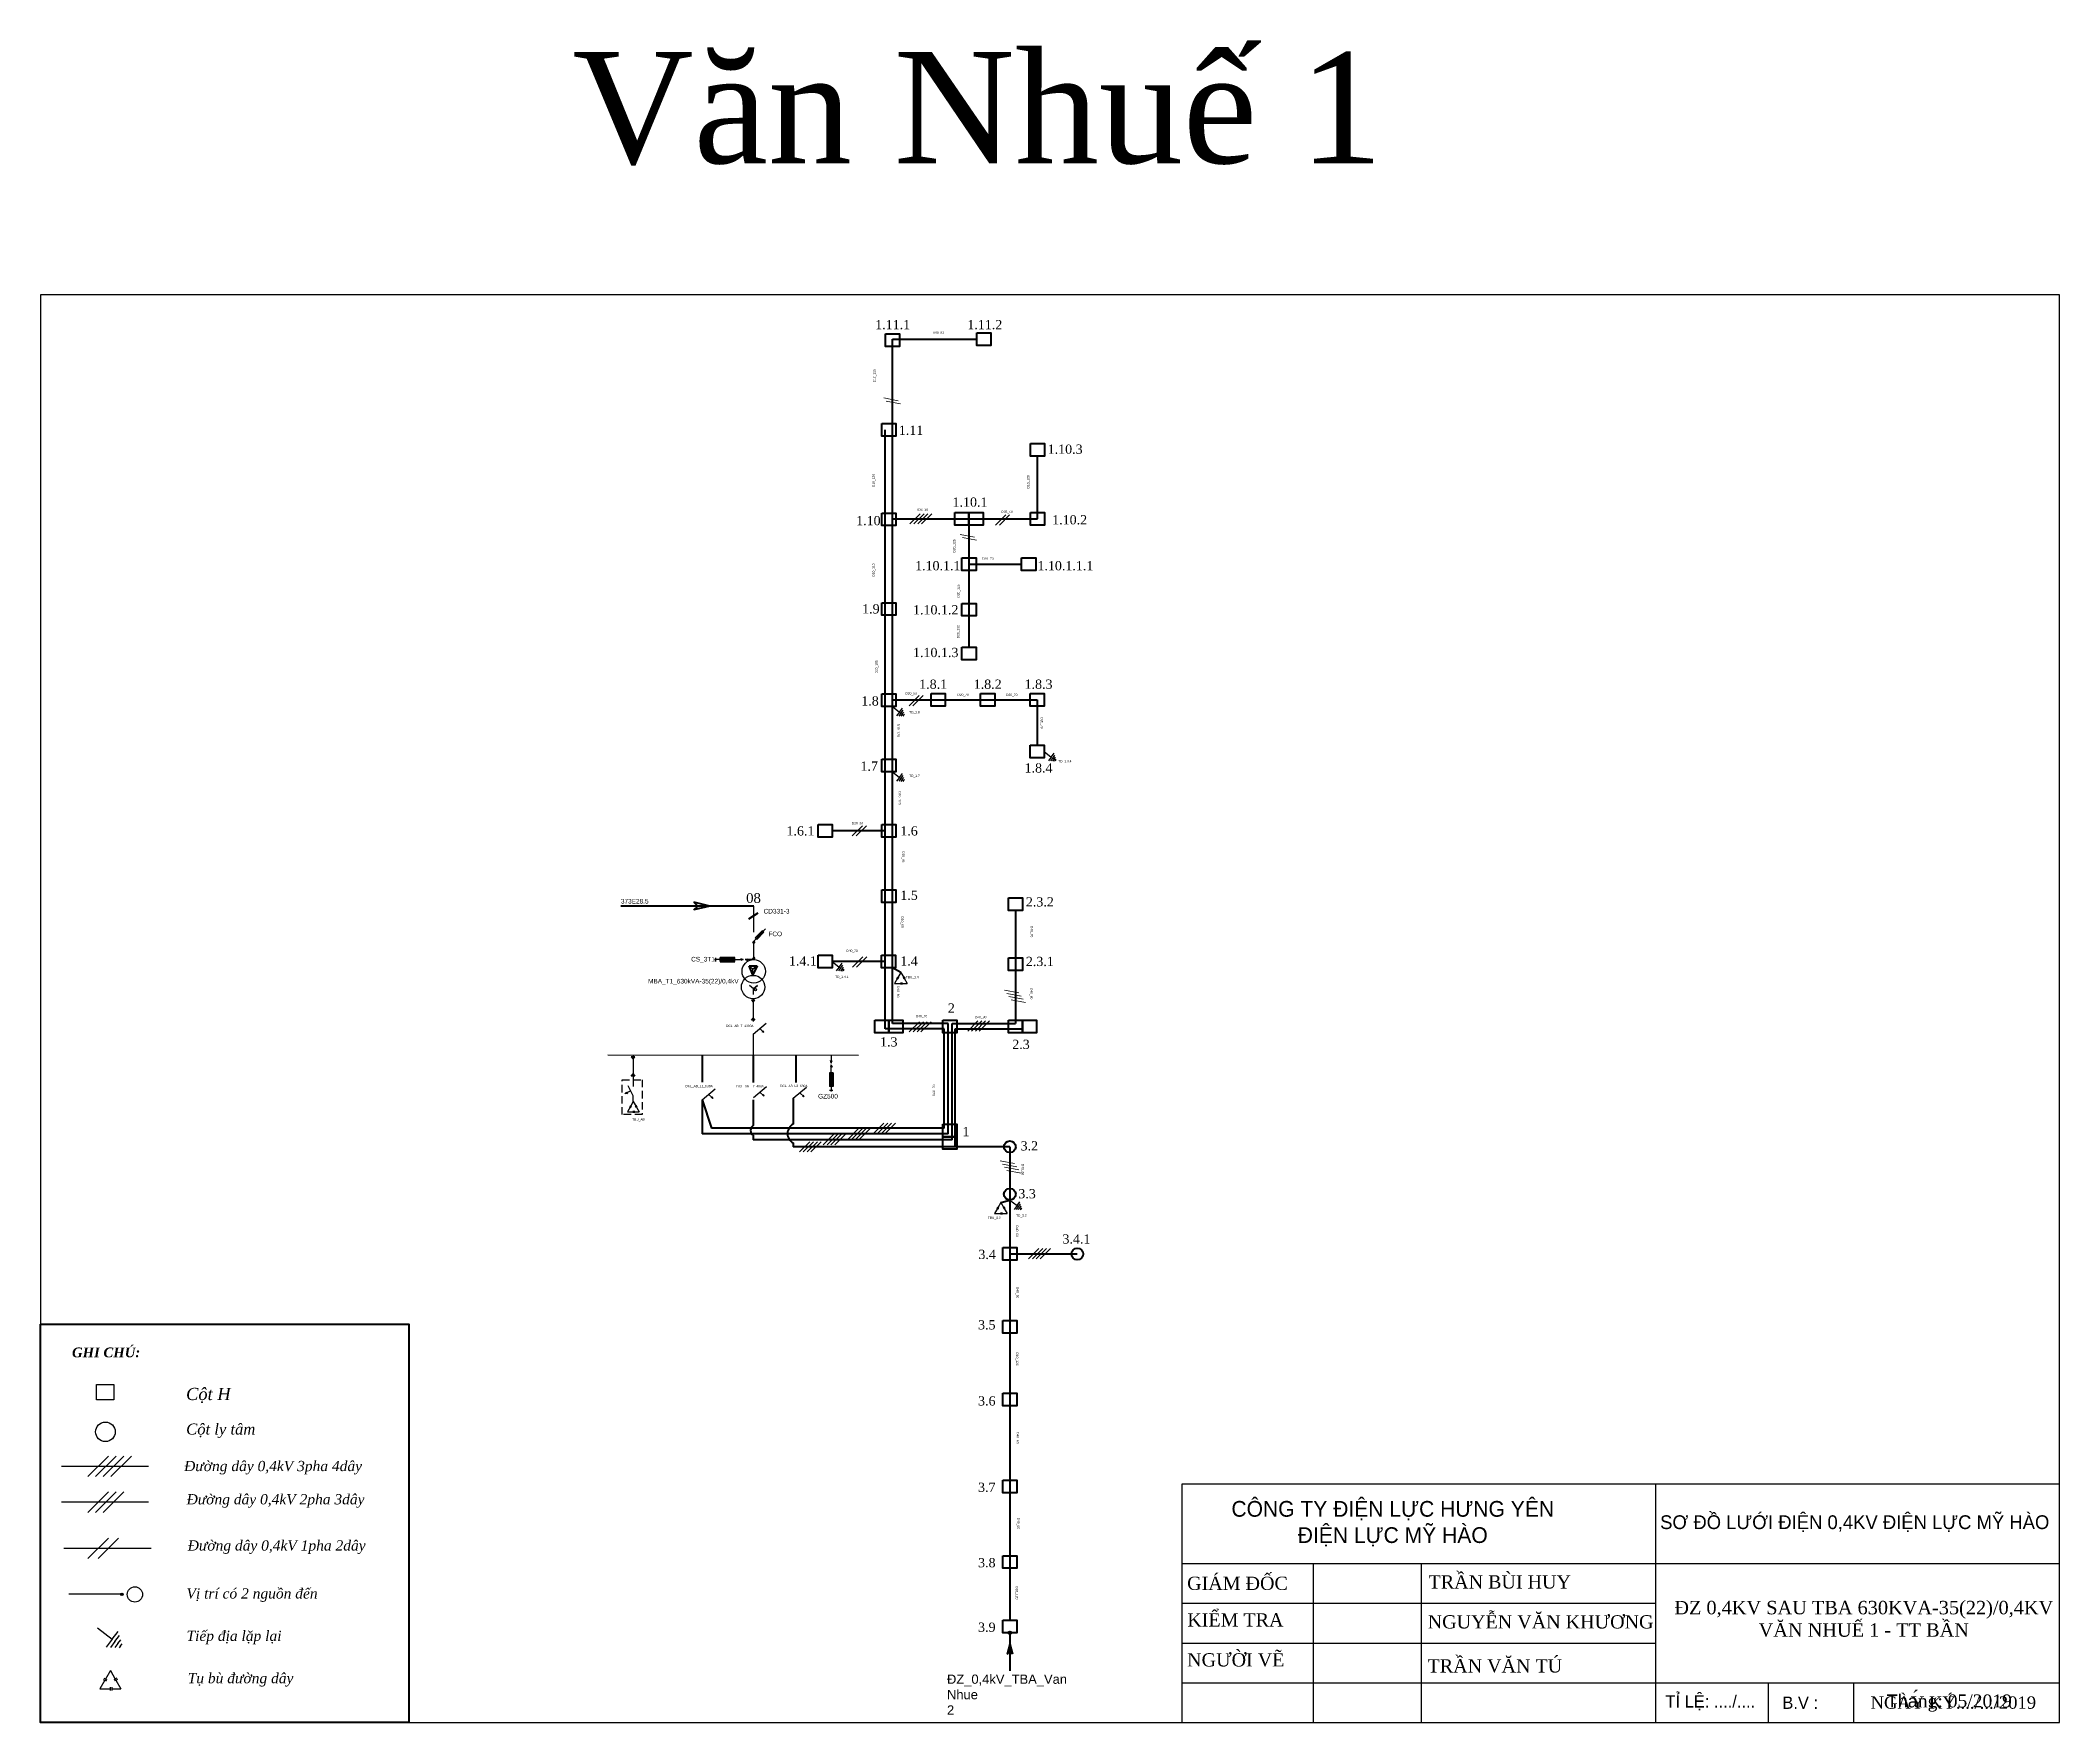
# Model space of a CAD drawing. Header units: inches. Extents: x 18 to 563, y 5 to 459.
import ezdxf

# ---------------------------------------------------------------- set-up
doc = ezdxf.new("R2010")
doc.units = ezdxf.units.IN
doc.header["$MEASUREMENT"] = 0
doc.linetypes.add('DASHED2', pattern=[0.375, 0.25, -0.125])
doc.layers.add('Duong manh', color=8, linetype='Continuous')
doc.layers.add('khung', color=3, linetype='Continuous', lineweight=18)
doc.layers.add('NET DAM', color=6, linetype='Continuous', lineweight=25)
doc.styles.add('anh chinh', font='VNARIAL.TTF', dxfattribs={"height": 2.5})
doc.styles.add('anh thong', font='times.ttf', dxfattribs={"height": 0.5})
doc.styles.get("Standard").update_dxf_attribs({"font": 'arial.ttf'})

# ---------------------------------------------------------------- blocks, each defined once
blk = doc.blocks.new('khung')
at = {"layer": 'khung', "color": 5, "lineweight": -3, "ltscale": 4}
for p, q in [((630143, 2296298.9), (632881, 2296298.9)), ((630143, 2295554.2), (630143, 2296298.9)), ((631620.1, 2296298.9), (631620.1, 2295554.2)), ((630143, 2296050.6), (631457.3, 2296050.6)), ((630143, 2296050.6), (632881, 2296050.6)), ((630552, 2296050.6), (630552, 2295554.2)), ((630888.9, 2296050.6), (630888.9, 2295554.2)), ((630143, 2295926.5), (631620.1, 2295926.5)), ((630143, 2295802.4), (631620.1, 2295802.4)), ((630143, 2295678.3), (631512, 2295678.3)), ((630143, 2295678.3), (632881, 2295678.3)), ((631972.7, 2295554.2), (631972.7, 2295678.3)), ((632238.4, 2295554.2), (632238.4, 2295678.3))]:
    blk.add_line(p, q, dxfattribs=at)
blk.add_lwpolyline([(632881, 2300009), (626580.6, 2300009), (626580.6, 2295554.2), (632881, 2295554.2), (632881, 2300009)], dxfattribs=at)
at = {"layer": 'Duong manh', "color": 0, "lineweight": -3, "ltscale": 4}
for s, insert, char_height, width, attachment_point in [('{\\f.VnAvantH|b0|i0|c0|p34;C¤NG TY §IÖN LùC H¦NG Y£N\\P®iÖn lùc mü hµo}', (630800.1, 2296174.8), 49.141, 1314.329, 5), ('{\\f.VnAvantH|b0|i0|c0|p34;s¬ ®å l\xadíi ®iÖn 0,4kv ®iÖn lùc mü hµo}', (632241.6, 2296174.8), 43.049, 1423.665, 5), ('{\\fTimes New Roman|b0|i0|c0|p18; GIÁM ĐỐC}', (630143, 2295988.6), 41.37, 409.064, 4), ('{\\fTimes New Roman|b0|i0|c0|p18; TRẦN BÙI HUY}', (630896.3, 2295992.9), 41.37, 536.856, 4), ('{\\f.VnAvantH|b0|i0|c0|p34; \\fTimes New Roman|b0|i0|c0|p18; KIỂM TRA}', (630128, 2295874.7), 41.37, 409.064, 4), ('{\\fTimes New Roman|b0|i0|c0|p18; NGUYỄN VĂN KHƯƠNG}', (630893.6, 2295868.1), 41.37, 717.247, 4), ('{\\fTimes New Roman|b0|i0|c0|p18; NGƯỜI VẼ}', (630143, 2295749.5), 41.37, 409.064, 4), ('{\\f.VnAvantH|b0|i0|c0|p34; \\fTimes New Roman|b0|i0|c0|p18;TRẦN VĂN TÚ}', (630893.4, 2295730.7), 41.37, 536.856, 4), ('{\\f.VnAvantH|b0|i0|c0|p34; tØ lÖ: ..../....}', (631636.6, 2295616.3), 38.475, 301.491, 4), ('{\\f.VnAvantH|b0|i0|c0|p34;b.v :}', (632071.5, 2295616.3), 38.475, 424.338, 5), ('{\\fTimes New Roman|b0|i0|c0|p18;NGÀY KÝ..../.../2019}', (632549.2, 2295616.3), 38.475, 820.671, 5)]:
    blk.add_mtext(s, dxfattribs=dict(at, insert=insert, char_height=char_height, width=width, attachment_point=attachment_point))

msp = doc.modelspace()

# ---------------------------------------------------------------- hatches: boundary and pattern name
at = {"linetype": 'Continuous', "ltscale": 8}
h = msp.add_hatch(color=256, dxfattribs=at)
h.paths.add_polyline_path([(175.51, 174.82), (176.22, 174.87), (176.1, 175.11)])
h.paths.add_polyline_path([(175.51, 174.82), (176.1, 175.11), (175.97, 175.35)])
msp.add_hatch(color=256, dxfattribs=at).paths.add_polyline_path([(40.03, 39.69, 1), (39.34, 39.69, 1)])
at = {"linetype": 'Continuous', "lineweight": 40, "ltscale": 8}
msp.add_hatch(color=0, dxfattribs=at).paths.add_polyline_path([(279.87, 29.31, 1), (279.15, 29.31, 1)])

# ---------------------------------------------------------------- linework, layer by layer
at = {"color": 0, "linetype": 'Continuous', "lineweight": 40, "ltscale": 8}
for p, q in [((247.79, 193.86), (247.79, 378.72)), ((247.79, 378.72), (270.61, 378.72)), ((245.82, 192.4), (245.82, 354.24)), ((287.01, 330.17), (287.01, 347.08)), ((247.79, 330.17), (287.01, 330.17)), ((268.48, 330.17), (268.48, 295.47)), ((268.48, 317.93), (282.7, 317.93)), ((247.79, 281.26), (286.89, 281.26)), ((286.89, 281.26), (286.89, 269.05)), ((245.82, 245.89), (231.52, 245.89)), ((210.34, 225.59), (174.48, 225.59)), ((198.47, 225.59), (194.16, 226.59)), ((194.16, 226.59), (195.28, 225.59)), ((198.47, 225.59), (194.16, 224.58)), ((194.16, 224.58), (195.28, 225.59)), ((211.45, 223.65), (208.94, 222.05)), ((281.06, 224.39), (281.06, 193.86)), ((210.06, 215.94), (210.34, 215.58)), ((210.06, 215.94), (210.61, 215.94)), ((210.61, 215.94), (210.34, 215.58)), ((201.24, 210.57), (205.25, 210.57)), ((209.12, 209.41), (211.25, 209.41)), ((210.14, 207.01), (209.12, 209.41)), ((210.06, 211.32), (210.34, 211.68)), ((210.06, 211.32), (210.61, 211.32)), ((211.25, 209.41), (210.14, 207.01)), ((210.61, 211.32), (210.34, 211.68)), ((245.82, 210.61), (231.52, 210.61)), ((250.07, 207.66), (247.79, 208.94)), ((261.82, 192.4), (245.82, 192.4)), ((262.82, 193.86), (247.79, 193.86)), ((261.82, 165.58), (261.82, 192.4)), ((262.82, 164.03), (262.82, 193.86)), ((263.93, 162.48), (263.93, 193.86)), ((263.93, 193.86), (281.06, 193.86)), ((264.77, 160.56), (264.77, 192.4)), ((264.77, 192.4), (282.96, 192.4)), ((196.43, 185.4), (196.43, 178.03)), ((210.18, 185.37), (210.18, 177.96)), ((221.68, 185.35), (221.68, 177.95)), ((231.79, 176.82), (231.79, 180.56)), ((196.43, 173.24), (196.46, 164.03)), ((196.43, 173.24), (198.95, 165.58)), ((210.23, 173.24), (210.23, 166.31)), ((221.04, 173.67), (221.02, 166.66)), ((262.82, 164.03), (196.46, 164.03)), ((261.82, 165.58), (198.95, 165.58)), ((210.23, 163.67), (210.23, 162.48)), ((263.93, 162.48), (210.23, 162.48)), ((221.02, 161.59), (221.02, 160.56)), ((279.51, 160.56), (221.02, 160.56)), ((279.51, 160.56), (279.51, 32.72)), ((277.1, 145.5), (279.51, 146.17)), ((279.51, 131.61), (297.73, 131.61)), ((279.51, 29.31), (279.51, 19.01)), ((279.51, 26.2), (278.77, 23.53)), ((278.77, 23.53), (279.51, 24.23)), ((279.51, 26.2), (280.25, 23.53)), ((280.25, 23.53), (279.51, 24.23))]:
    msp.add_line(p, q, dxfattribs=at)
at = {"linetype": 'Continuous', "lineweight": 15, "ltscale": 8}
for p, q in [((249.36, 362.09), (245.51, 362.82)), ((249.94, 361.23), (246.09, 361.96)), ((255.32, 331.55), (252.55, 328.78)), ((256.36, 331.55), (253.59, 328.78)), ((257.4, 331.55), (254.63, 328.78)), ((258.43, 331.55), (255.67, 328.78)), ((278.41, 331.27), (275.64, 328.5)), ((279.45, 331.27), (276.68, 328.5)), ((269.95, 325.23), (266.1, 325.96)), ((270.53, 324.37), (266.69, 325.1)), ((255.06, 282.46), (252.29, 279.7)), ((256.09, 282.46), (253.33, 279.7)), ((239.74, 247.29), (236.97, 244.52)), ((240.78, 247.29), (238.01, 244.52)), ((239.82, 211.86), (237.06, 209.09)), ((240.86, 211.86), (238.09, 209.09)), ((281.95, 202.11), (278.11, 202.84)), ((282.54, 201.25), (278.69, 201.98)), ((283.12, 200.4), (279.28, 201.13)), ((283.71, 199.54), (279.86, 200.27)), ((255.14, 194.33), (252.37, 191.57)), ((256.18, 194.33), (253.41, 191.57)), ((257.22, 194.33), (254.45, 191.57)), ((258.25, 194.33), (255.49, 191.57)), ((270.9, 194.54), (268.13, 191.78)), ((271.94, 194.54), (269.17, 191.78)), ((272.98, 194.54), (270.21, 191.78)), ((274.02, 194.54), (271.25, 191.78)), ((231.9, 163.86), (229.13, 161.09)), ((232.94, 163.86), (230.17, 161.09)), ((233.98, 163.86), (231.21, 161.09)), ((235.02, 163.86), (232.25, 161.09)), ((238.58, 165.41), (235.81, 162.64)), ((239.62, 165.41), (236.85, 162.64)), ((240.66, 165.41), (237.89, 162.64)), ((241.7, 165.41), (238.93, 162.64)), ((245.5, 166.96), (242.73, 164.19)), ((246.54, 166.96), (243.77, 164.19)), ((247.57, 166.96), (244.81, 164.19)), ((248.61, 166.96), (245.84, 164.19)), ((225.46, 161.94), (222.69, 159.18)), ((226.5, 161.94), (223.73, 159.18)), ((227.54, 161.94), (224.77, 159.18)), ((228.58, 161.94), (225.81, 159.18)), ((280.79, 156.01), (276.94, 156.74)), ((281.37, 155.15), (277.52, 155.88)), ((281.95, 154.29), (278.11, 155.02)), ((282.54, 153.44), (278.69, 154.17)), ((287.36, 133.07), (284.59, 130.31)), ((288.4, 133.07), (285.63, 130.31)), ((289.43, 133.07), (286.67, 130.31)), ((290.47, 133.07), (287.71, 130.31))]:
    msp.add_line(p, q, dxfattribs=at)
at = {"linetype": 'Continuous', "ltscale": 8}
for p, q in [((247.79, 279.48), (249.73, 277.98)), ((249.73, 277.98), (250.53, 279.02)), ((250.09, 277.69), (250.7, 278.47)), ((249.73, 277.98), (248.92, 276.94)), ((250.09, 277.69), (249.49, 276.91)), ((250.46, 277.41), (250.06, 276.89)), ((250.46, 277.41), (250.86, 277.92)), ((250.83, 277.12), (250.63, 276.86)), ((250.83, 277.12), (251.03, 277.38)), ((288.79, 267.34), (290.72, 265.84)), ((247.79, 261.84), (249.73, 260.34)), ((290.72, 265.84), (289.92, 264.8)), ((291.09, 265.56), (290.49, 264.78)), ((290.72, 265.84), (291.53, 266.88)), ((291.46, 265.27), (291.06, 264.75)), ((291.09, 265.56), (291.69, 266.34)), ((291.46, 265.27), (291.86, 265.79)), ((291.83, 264.99), (291.62, 264.73)), ((291.83, 264.99), (292.03, 265.25)), ((249.73, 260.34), (248.92, 259.31)), ((250.09, 260.06), (249.49, 259.28)), ((249.73, 260.34), (250.53, 261.38)), ((250.46, 259.77), (250.06, 259.26)), ((250.09, 260.06), (250.7, 260.84)), ((250.46, 259.77), (250.86, 260.29)), ((250.83, 259.49), (250.63, 259.23)), ((250.83, 259.49), (251.03, 259.75)), ((231.52, 210.61), (233.45, 209.11)), ((233.45, 209.11), (232.65, 208.07)), ((233.82, 208.83), (233.22, 208.05)), ((233.45, 209.11), (234.26, 210.15)), ((234.19, 208.54), (233.79, 208.02)), ((233.82, 208.83), (234.42, 209.61)), ((234.19, 208.54), (234.59, 209.06)), ((234.56, 208.26), (234.35, 208)), ((234.56, 208.26), (234.76, 208.52)), ((250.07, 207.66), (249.27, 206.26)), ((250.07, 207.66), (250.86, 206.26)), ((249.17, 206.08), (248.38, 204.69)), ((248.38, 204.69), (250.03, 204.69)), ((248.92, 206.2), (249.39, 205.96)), ((249.03, 206.39), (249.5, 206.15)), ((250.03, 204.69), (250.06, 204.69)), ((250.06, 204.96), (250.06, 204.42)), ((250.32, 204.96), (250.32, 204.42)), ((250.32, 204.69), (251.75, 204.69)), ((251.11, 206.39), (250.63, 206.15)), ((251.21, 206.2), (250.74, 205.96)), ((250.97, 206.08), (251.75, 204.69)), ((177.76, 185.42), (177.76, 176.88)), ((177.14, 175.64), (175.51, 174.82)), ((175.51, 174.82), (175.97, 175.35)), ((175.97, 175.35), (176.22, 174.87)), ((177.81, 174.29), (176.47, 176.98)), ((176.98, 171.3), (176.24, 170.01)), ((176.24, 170.01), (177.78, 170.01)), ((176.75, 171.42), (177.19, 171.19)), ((176.85, 171.59), (177.29, 171.37)), ((177.81, 172.78), (177.08, 171.48)), ((177.78, 170.01), (177.81, 170.01)), ((177.81, 172.78), (177.81, 174.29)), ((177.81, 172.78), (178.55, 171.48)), ((177.81, 170.26), (177.81, 169.75)), ((178.05, 170.26), (178.05, 169.75)), ((178.05, 170.01), (179.39, 170.01)), ((178.78, 171.59), (178.34, 171.37)), ((178.88, 171.42), (178.44, 171.19)), ((178.65, 171.3), (179.39, 170.01)), ((276.2, 143.9), (275.41, 142.51)), ((275.41, 142.51), (277.06, 142.51)), ((275.95, 144.03), (276.43, 143.79)), ((276.06, 144.22), (276.53, 143.97)), ((277.1, 145.49), (276.31, 144.09)), ((277.06, 142.51), (277.09, 142.51)), ((277.09, 142.78), (277.09, 142.24)), ((277.1, 145.49), (277.89, 144.09)), ((277.35, 142.78), (277.35, 142.24)), ((277.35, 142.51), (278.79, 142.51)), ((278.14, 144.22), (277.67, 143.97)), ((278.25, 144.03), (277.77, 143.79)), ((278, 143.9), (278.79, 142.51)), ((279.51, 146.17), (281.45, 144.67)), ((281.45, 144.67), (280.64, 143.63)), ((281.81, 144.39), (281.21, 143.61)), ((281.45, 144.67), (282.25, 145.71)), ((282.18, 144.1), (281.78, 143.58)), ((281.81, 144.39), (282.42, 145.17)), ((282.18, 144.1), (282.59, 144.62)), ((282.55, 143.82), (282.35, 143.56)), ((282.55, 143.82), (282.75, 144.08)), ((36.04, 77.03), (30.5, 71.5)), ((38.11, 77.03), (32.58, 71.5)), ((40.19, 77.03), (34.65, 71.5)), ((42.26, 77.03), (36.73, 71.5)), ((23.36, 74.31), (46.88, 74.31)), ((36.04, 67.34), (30.5, 61.81)), ((38.11, 67.34), (32.58, 61.81)), ((40.19, 67.34), (34.65, 61.81)), ((23.36, 64.63), (46.88, 64.63)), ((36.04, 54.89), (30.5, 49.36)), ((38.81, 54.89), (33.27, 49.36)), ((24.05, 52.17), (47.57, 52.17)), ((39.69, 39.69), (25.37, 39.69)), ((33.13, 30.59), (37.08, 27.53)), ((37.08, 27.53), (35.44, 25.42)), ((37.08, 27.53), (38.72, 29.65)), ((37.83, 26.95), (39.06, 28.54)), ((38.58, 26.37), (39.41, 27.42)), ((37.83, 26.95), (36.6, 25.36)), ((38.58, 26.37), (37.77, 25.31)), ((39.33, 25.79), (38.92, 25.26)), ((39.33, 25.79), (39.74, 26.32)), ((35.08, 16.49), (33.77, 14.18)), ((34.67, 16.7), (35.46, 16.3)), ((34.85, 17.02), (35.64, 16.61)), ((36.58, 19.13), (35.26, 16.8)), ((36.58, 19.13), (37.9, 16.8)), ((38.31, 17.02), (37.52, 16.61)), ((38.49, 16.7), (37.7, 16.3)), ((38.08, 16.49), (39.39, 14.18)), ((33.77, 14.18), (36.52, 14.18)), ((36.52, 14.18), (36.57, 14.18)), ((36.57, 14.63), (36.57, 13.73)), ((37, 14.63), (37, 13.73)), ((37, 14.18), (39.39, 14.18))]:
    msp.add_line(p, q, dxfattribs=at)
at = {"color": 0, "lineweight": 30}
for p, q in [((210.34, 218.56), (210.34, 225.59)), ((210.34, 216.08), (213.56, 219.4)), ((210.34, 211.11), (210.34, 216.08)), ((210.14, 208.52), (209.12, 209.41)), ((210.14, 208.52), (211.25, 209.41)), ((211.25, 209.41), (210.14, 208.52)), ((210.14, 207.01), (210.14, 208.52)), ((210.24, 203.23), (209.21, 204.12)), ((210.24, 203.23), (211.34, 204.12)), ((211.34, 204.12), (210.24, 203.23)), ((210.24, 201.72), (210.24, 203.23)), ((210.64, 200.19), (209.77, 200.19)), ((209.77, 200.19), (210.18, 199.65)), ((210.18, 200.55), (210.18, 194.37)), ((210.18, 199.65), (210.64, 200.19)), ((209.77, 194.77), (210.18, 195.3)), ((210.64, 194.77), (209.77, 194.77)), ((210.18, 195.3), (210.64, 194.77)), ((210.18, 191.01), (213.72, 193.97)), ((210.18, 191.01), (210.18, 185.37)), ((170.96, 185.43), (238.68, 185.31)), ((196.43, 173.24), (199.97, 176.19)), ((210.26, 173.87), (213.8, 176.83)), ((221.04, 173.67), (224.58, 176.62))]:
    msp.add_line(p, q, dxfattribs=at)
at = {"lineweight": 30}
for p, q in [((199.9, 211), (199.9, 211.22)), ((200.03, 210.85), (200.03, 211.38)), ((200.15, 210.62), (200.15, 211.6)), ((201.24, 211.11), (200.17, 211.11)), ((205.25, 211.66), (201.24, 211.66)), ((201.24, 210.57), (201.24, 211.66)), ((205.25, 211.11), (201.24, 211.11)), ((201.61, 210.57), (201.61, 211.66)), ((201.97, 210.57), (201.97, 211.66)), ((202.34, 210.57), (202.34, 211.66)), ((202.7, 210.57), (202.7, 211.66)), ((203.06, 210.57), (203.06, 211.66)), ((203.43, 210.57), (203.43, 211.66)), ((203.79, 210.57), (203.79, 211.66)), ((204.15, 210.57), (204.15, 211.66)), ((205.25, 210.57), (204.52, 211.66)), ((204.52, 210.57), (205.25, 211.66)), ((204.52, 210.57), (204.52, 211.66)), ((205.25, 210.57), (205.25, 211.66)), ((205.25, 211.11), (207.53, 211.11)), ((207.53, 211.11), (206.83, 211.35)), ((207.53, 211.11), (206.83, 210.87)), ((208.05, 211.11), (208.76, 211.35)), ((210.34, 211.11), (208.05, 211.11)), ((208.05, 211.11), (208.76, 210.87)), ((211.95, 192.49), (213.11, 191.39)), ((213.11, 191.39), (212.64, 191.61)), ((213.11, 191.39), (212.87, 191.85)), ((230.77, 180.56), (230.77, 176.82)), ((231.79, 180.56), (230.77, 179.88)), ((231.79, 179.88), (230.77, 180.56)), ((231.79, 180.56), (230.77, 180.56)), ((231.28, 183.18), (231.06, 183.85)), ((231.28, 182.7), (231.06, 182.04)), ((231.28, 185.33), (231.28, 183.18)), ((231.28, 183.18), (231.51, 183.85)), ((231.28, 180.56), (231.28, 182.7)), ((231.28, 182.7), (231.51, 182.04)), ((231.28, 180.56), (231.28, 176.82)), ((198.2, 174.72), (199.36, 173.61)), ((212.03, 175.35), (213.19, 174.25)), ((213.19, 174.25), (212.94, 174.71)), ((222.81, 175.14), (223.97, 174.04)), ((231.79, 179.88), (230.77, 179.88)), ((231.79, 179.54), (230.77, 179.54)), ((231.79, 179.2), (230.77, 179.2)), ((231.79, 178.86), (230.77, 178.86)), ((231.79, 178.52), (230.77, 178.52)), ((231.79, 178.18), (230.77, 178.18)), ((231.79, 177.84), (230.77, 177.84)), ((231.79, 177.5), (230.77, 177.5)), ((231.79, 177.16), (230.77, 177.16)), ((231.79, 176.82), (230.77, 176.82)), ((231.74, 175.79), (230.83, 175.79)), ((231.53, 175.68), (231.04, 175.68)), ((231.39, 175.56), (231.18, 175.56)), ((231.28, 176.82), (231.28, 175.81)), ((199.36, 173.61), (198.89, 173.83)), ((199.36, 173.61), (199.12, 174.08)), ((213.19, 174.25), (212.72, 174.47)), ((223.97, 174.04), (223.5, 174.26)), ((223.97, 174.04), (223.73, 174.5))]:
    msp.add_line(p, q, dxfattribs=at)
at = {"color": 0}
for p, q in [((178.27, 184.83), (177.25, 184.83)), ((177.25, 184.83), (177.76, 184.19)), ((177.25, 179.62), (177.76, 180.25)), ((177.76, 184.19), (178.27, 184.83)), ((177.76, 180.25), (178.27, 179.62)), ((178.27, 179.62), (177.25, 179.62))]:
    msp.add_line(p, q, dxfattribs=at)
at = {"color": 0, "linetype": 'Continuous', "lineweight": 40, "ltscale": 8}
for points in [[(245.89, 380.16), (249.69, 380.16), (249.69, 376.75), (245.89, 376.75)], [(270.61, 380.42), (274.41, 380.42), (274.41, 377.01), (270.61, 377.01)], [(244.9, 355.95), (248.7, 355.95), (248.7, 352.54), (244.9, 352.54)], [(285.11, 350.49), (288.91, 350.49), (288.91, 347.08), (285.11, 347.08)], [(244.9, 331.74), (248.7, 331.74), (248.7, 328.33), (244.9, 328.33)], [(264.68, 331.87), (268.48, 331.87), (268.48, 328.46), (264.68, 328.46)], [(268.48, 331.87), (272.28, 331.87), (272.28, 328.46), (268.48, 328.46)], [(285.11, 331.87), (288.91, 331.87), (288.91, 328.46), (285.11, 328.46)], [(266.58, 319.63), (270.38, 319.63), (270.38, 316.22), (266.58, 316.22)], [(282.7, 319.63), (286.5, 319.63), (286.5, 316.22), (282.7, 316.22)], [(244.9, 307.52), (248.7, 307.52), (248.7, 304.11), (244.9, 304.11)], [(266.58, 307.34), (270.38, 307.34), (270.38, 303.93), (266.58, 303.93)], [(266.58, 295.47), (270.38, 295.47), (270.38, 292.06), (266.58, 292.06)], [(244.9, 282.89), (248.7, 282.89), (248.7, 279.48), (244.9, 279.48)], [(258.26, 282.96), (262.06, 282.96), (262.06, 279.55), (258.26, 279.55)], [(271.62, 282.96), (275.42, 282.96), (275.42, 279.55), (271.62, 279.55)], [(284.99, 282.96), (288.79, 282.96), (288.79, 279.55), (284.99, 279.55)], [(284.99, 269.05), (288.79, 269.05), (288.79, 265.64), (284.99, 265.64)], [(244.9, 265.25), (248.7, 265.25), (248.7, 261.84), (244.9, 261.84)], [(227.72, 247.59), (231.52, 247.59), (231.52, 244.18), (227.72, 244.18)], [(244.9, 247.62), (248.7, 247.62), (248.7, 244.21), (244.9, 244.21)], [(244.9, 229.99), (248.7, 229.99), (248.7, 226.58), (244.9, 226.58)], [(279.16, 227.8), (282.96, 227.8), (282.96, 224.39), (279.16, 224.39)], [(227.72, 212.32), (231.52, 212.32), (231.52, 208.9), (227.72, 208.9)], [(244.81, 212.36), (248.6, 212.36), (248.6, 208.94), (244.81, 208.94)], [(279.16, 211.63), (282.96, 211.63), (282.96, 208.21), (279.16, 208.21)], [(243.05, 194.72), (246.85, 194.72), (246.85, 191.31), (243.05, 191.31)], [(246.85, 194.72), (250.64, 194.72), (250.64, 191.31), (246.85, 191.31)], [(261.38, 194.72), (265.18, 194.72), (265.18, 191.31), (261.38, 191.31)], [(279.16, 194.72), (282.96, 194.72), (282.96, 191.31), (279.16, 191.31)], [(282.96, 194.72), (286.76, 194.72), (286.76, 191.31), (282.96, 191.31)], [(261.38, 166.7), (265.18, 166.7), (265.18, 163.29), (261.38, 163.29)], [(261.38, 163.29), (265.18, 163.29), (265.18, 159.88), (261.38, 159.88)], [(277.61, 133.32), (281.41, 133.32), (281.41, 129.9), (277.61, 129.9)], [(17.68, 112.68), (117.21, 112.68), (117.21, 5.03), (17.68, 5.03)], [(277.61, 113.64), (281.41, 113.64), (281.41, 110.23), (277.61, 110.23)], [(277.61, 93.97), (281.41, 93.97), (281.41, 90.56), (277.61, 90.56)], [(277.61, 70.48), (281.41, 70.48), (281.41, 67.07), (277.61, 67.07)], [(277.61, 50.11), (281.41, 50.11), (281.41, 46.7), (277.61, 46.7)], [(277.61, 32.72), (281.41, 32.72), (281.41, 29.31), (277.61, 29.31)]]:
    msp.add_lwpolyline(points, close=True, dxfattribs=at)
at = {"color": 0, "lineweight": 30}
msp.add_lwpolyline([(211.19, 216.54), (213.06, 218.49), (212.62, 218.91), (210.74, 216.96)], close=True, dxfattribs=at)
at = {"linetype": 'DASHED2', "ltscale": 8}
msp.add_lwpolyline([(174.81, 178.64), (180.2, 178.64), (180.2, 169.25), (174.81, 169.25)], close=True, dxfattribs=at)
at = {"linetype": 'Continuous', "ltscale": 8}
msp.add_lwpolyline([(32.79, 96.31), (37.48, 96.31), (37.48, 92.17), (32.79, 92.17)], close=True, dxfattribs=at)
at = {"color": 0, "lineweight": 30}
for centre, radius in [((210.34, 207.95), 3.16), ((210.18, 203.71), 3.16), ((210.82, 202.98), 0.303)]:
    msp.add_circle(centre, radius, dxfattribs=at)
at = {"color": 0, "linetype": 'Continuous', "lineweight": 40, "ltscale": 8}
for centre, radius in [((279.51, 160.56), 1.58), ((279.51, 147.75), 1.58), ((297.73, 131.61), 1.58), ((279.51, 29.31), 0.356)]:
    msp.add_circle(centre, radius, dxfattribs=at)
at = {"linetype": 'Continuous', "ltscale": 8}
for centre, radius in [((35.25, 83.57), 2.65), ((39.69, 39.69), 0.342), ((43.2, 39.65), 2.07)]:
    msp.add_circle(centre, radius, dxfattribs=at)
at = {"color": 0, "linetype": 'Continuous', "lineweight": 40, "ltscale": 8}
for centre, radius, start, end in [((211.06, 164.99), 1.56, 121.9139, 238.0861), ((222.3, 164.12), 2.84, 116.7889, 243.2111)]:
    msp.add_arc(centre, radius, start, end, dxfattribs=at)
at = {"linetype": 'Continuous', "ltscale": 8}
for p in [(250.09, 277.69), (250.46, 277.41), (250.83, 277.12), (291.09, 265.56), (291.46, 265.27), (291.83, 264.99), (250.09, 260.06), (250.46, 259.77), (250.83, 259.49), (233.82, 208.83), (234.19, 208.54), (234.56, 208.26), (281.81, 144.39), (282.18, 144.1), (282.55, 143.82), (37.83, 26.95), (38.58, 26.37), (39.33, 25.79)]:
    msp.add_point(p, dxfattribs=at)

# ---------------------------------------------------------------- block references
at = {"layer": 'NET DAM', "color": 7, "xscale": 0.08656122765302827, "yscale": 0.08656122765302827, "zscale": 0.08656122765302827}
msp.add_blockref('khung', (-54219.9, -198700.96), dxfattribs=at)

# ---------------------------------------------------------------- texts
at = {"color": 0, "linetype": 'Continuous', "lineweight": 30, "ltscale": 10}
for s, insert, char_height, width, attachment_point in [('{\\fTimes New Roman|b0|i0|c0|p18;Văn Nhuế 1}', (161.37, 456.23), 30, 245.675, 1), ('\\pi32.17;{\\fTimes New Roman|b0|i0|c238|p18;Đ\\fTimes New Roman|b0|i0|c0|p18;Z 0,4KV SAU TBA 630KVA-35(22)/0,4KV \\PVĂN NHUẾ 1 - TT BẦN}', (494.07, 37.91), 3.63, 168.6358, 2)]:
    msp.add_mtext(s, dxfattribs=dict(at, insert=insert, char_height=char_height, width=width, attachment_point=attachment_point))
at = {"color": 0, "lineweight": 30, "style": 'anh thong'}
for s, insert, char_height, width, attachment_point in [('1.11.1', (247.87, 383.88), 2.5, 25.7331, 2), ('1.11.2', (272.75, 383.88), 2.5, 25.7331, 2), ('1.11', (252.83, 355.34), 2.5, 25.7331, 2), ('1.10.3', (294.45, 350.24), 2.5, 25.7331, 2), ('1.10.1', (268.76, 335.95), 2.5, 25.7331, 2), ('1.10', (241.31, 330.94), 2.5, 25.7331, 2), ('1.10.2', (295.67, 331.18), 2.5, 25.7331, 2), ('1.10.1.1', (260.06, 318.77), 2.5, 25.7331, 2), ('1.10.1.1.1', (294.52, 318.77), 2.5, 25.7331, 2), ('1.9', (241.99, 307.11), 2.5, 25.7331, 2), ('1.10.1.2', (259.5, 306.86), 2.5, 25.7331, 2), ('1.10.1.3', (259.5, 295.33), 2.5, 25.7331, 2), ('1.8.1', (258.81, 286.76), 2.5, 25.7331, 2), ('1.8.2', (273.53, 286.76), 2.5, 25.7331, 2), ('1.8.3', (287.27, 286.76), 2.5, 25.7331, 2), ('1.8', (241.75, 282.24), 2.5, 25.7331, 2), ('1.7', (241.53, 264.63), 2.5, 25.7331, 2), ('1.8.4', (287.27, 264.14), 2.5, 25.7331, 2), ('1.6.1', (222.96, 247.14), 2.5, 25.7331, 2), ('1.6', (252.29, 247.14), 2.5, 25.7331, 2), ('08', (208.29, 229.07), 2.64, 6.283, 1), ('1.5', (252.29, 229.75), 2.5, 25.7331, 2), ('2.3.2', (287.62, 227.97), 2.5, 25.7331, 2), ('1.4.1', (223.62, 212), 2.5, 25.7331, 2), ('1.4', (252.29, 212), 2.5, 25.7331, 2), ('2.3.1', (287.62, 211.88), 2.5, 25.7331, 2), ('2', (263.72, 199.28), 2.5, 25.7331, 2), ('1.3', (246.82, 190.15), 2.5, 25.7331, 2), ('2.3', (282.53, 189.48), 2.5, 25.7331, 2), ('1', (267.65, 165.92), 2.5, 25.7331, 2), ('3.2', (284.78, 162.07), 2.5, 25.7331, 2), ('3.3', (284.17, 149.14), 2.5, 25.7331, 2), ('3.4.1', (297.51, 136.91), 2.5, 25.7331, 2), ('3.4', (273.38, 132.75), 2.5, 25.7331, 2), ('3.5', (273.3, 113.73), 2.5, 6.8933, 2), ('{\\fTimes New Roman|b0|i1|c0|p18;Cột H}', (57.03, 95.44), 3.2947, 57.2533, 1), ('3.6', (273.3, 93.18), 2.5, 6.8933, 2), ('{\\fTimes New Roman|b0|i1|c0|p18;Cột ly tâm}', (57.06, 85.8), 2.9665, 57.2533, 1), ('3.7', (273.3, 69.84), 2.5, 6.8933, 2), ('3.8', (273.3, 49.48), 2.5, 6.8933, 2), ('3.9', (273.3, 32.05), 2.5, 6.8933, 2)]:
    msp.add_mtext(s, dxfattribs=dict(at, insert=insert, char_height=char_height, width=width, attachment_point=attachment_point))
at = {"color": 0, "linetype": 'Continuous', "lineweight": 40, "ltscale": 8, "char_height": 0.625, "attachment_point": 1, "style": 'anh chinh'}
for s, width, gutter_width, insert in [('D90_80', 2.2437, 3.12, (258.72, 380.77)), ('D30_30', 2.2437, 3.12, (254.36, 332.96)), ('D35_40', 2.2437, 3.12, (277.23, 332.4)), ('D20_70', 2.2437, 3.12, (272.05, 319.73)), ('D20_90', 2.2437, 3.12, (251.33, 283.33)), ('TD_1.8', 4.6771, 12.5, (252.3, 278.26)), ('D20_70', 2.2437, 3.12, (265.36, 282.98)), ('D20_70', 2.2437, 3.12, (278.51, 282.94)), ('TD_1.8.4', 4.6771, 12.5, (292.57, 265.01)), ('TD_1.7', 4.6771, 12.5, (252.32, 261.08)), ('D20_30', 4.4432, 12.5, (236.84, 248.26)), ('D40_70', 2.2437, 3.12, (235.39, 213.81)), ('TD_1.4.1', 8.9748, 12.5, (232.33, 206.79)), ('TBU_1.4', 8.9748, 12.5, (251.44, 206.7)), ('DCL_AB_T_1000A', 2.2437, 3.12, (202.88, 193.52)), ('D40_70', 2.2437, 3.12, (254.16, 196.16)), ('D40_30', 2.2437, 3.12, (270.12, 195.91)), ('DCL_AB_L1_630A', 2.2437, 3.12, (191.89, 177.27)), ('DCL_AB_L2_400A', 2.2437, 3.12, (205.7, 177.21)), ('DCL_AB_L3_630A', 2.2437, 3.12, (217.48, 177.31)), ('TD_3.3', 8.9748, 12.5, (281.19, 142.32))]:
    msp.add_mtext_dynamic_manual_height_columns(s, width=width, gutter_width=gutter_width, heights=[0], dxfattribs=dict(at, insert=insert))
for s, width, gutter_width, insert, rotation in [('D10_126', 5.504, 12.5, (242.64, 367.05), 90), ('D10_120', 5.504, 12.5, (242.38, 338.76), 90), ('D10_120', 5.7831, 12.5, (284.15, 338.38), 90), ('D20_125', 8.9748, 12.5, (264.18, 321.06), 90), ('D10_110', 8.9748, 12.5, (242.37, 314.57), 90), ('D20_125', 8.9748, 12.5, (265.31, 308.89), 90), ('D20_132', 4.785, 12.5, (265.25, 297.91), 90), ('D20_105', 4.905, 12.5, (243.17, 288.42), 90), ('D10_120', 2.2437, 3.12, (249.73, 274.82), 270), ('D20_70', 2.2437, 3.12, (288.5, 276.55), 270), ('D10_120', 4.5754, 12.5, (250.08, 256.55), 270), ('D10_95', 4.2771, 12.5, (251.14, 240.37), 270), ('D10_60', 4.465, 12.5, (250.83, 222.77), 270), ('D40_70', 3.8271, 12.5, (285.76, 220.2), 270), ('D10_60', 3.669, 12.5, (249.64, 203.96), 270), ('D40_60', 4.3179, 12.5, (285.71, 203.45), 270), ('D40_70', 2.2437, 3.12, (258.71, 174.29), 90), ('D40_60', 4.3179, 12.5, (283.34, 155.94), 270), ('D40_60', 4.3179, 12.5, (281.79, 139.3), 270), ('D40_60', 4.3179, 12.5, (281.92, 122.7), 270), ('D10_120', 4.5754, 12.5, (281.82, 105), 270), ('D40_60', 4.3179, 12.5, (281.95, 83.47), 270), ('D40_60', 4.3179, 12.5, (282.16, 60.39), 270), ('D10_120', 4.5754, 12.5, (281.74, 41.85), 270)]:
    msp.add_mtext_dynamic_manual_height_columns(s, width=width, gutter_width=gutter_width, heights=[0], dxfattribs=dict(at, insert=insert, rotation=rotation))
at = {"color": 0, "linetype": 'Continuous', "lineweight": 40, "ltscale": 8, "attachment_point": 1, "style": 'anh chinh'}
for s, insert, char_height, width in [('373E28.5', (174.47, 227.51), 1.25, 4.4874), ('CD331-3', (213.01, 224.82), 1.25, 4.4874), ('FCO', (214.31, 218.69), 1.25, 4.4874), ('CS_3T1', (193.44, 211.86), 1.25, 4.4874), ('MBA_T1_630kVA-35(22)/0,4kV', (181.81, 205.92), 1.25, 4.4874), ('GZ500', (227.73, 174.85), 1.25, 4.4874), ('TBU_AB', (177.5, 168.25), 0.625, 2.2437), ('TBU_3.3', (273.59, 141.68), 0.625, 2.2437), ('ĐZ_0,4kV_TBA_Van Nhue 2', (262.54, 18.01), 2.5, 8.9748), ('Tha{\\fTimes New Roman|b0|i0|c0|p18;́ng: 05/2019}', (516.33, 12.63), 3.5, 46.3277)]:
    msp.add_mtext(s, dxfattribs=dict(at, insert=insert, char_height=char_height, width=width))
at = {"attachment_point": 1, "style": 'anh thong'}
for s, insert, char_height, width in [('{\\fTimes New Roman|b1|i1|c0|p18;GHI CHÚ:}', (26.22, 106.34), 2.6292, 37.8883), ('{\\fTimes New Roman|b0|i1|c238|p18;Đ\\fTimes New Roman|b0|i1|c0|p18;ường dây 0,4kV 3pha 4dây}', (56.5, 75.72), 2.7676, 70.6637), ('{\\fTimes New Roman|b0|i1|c238|p18;Đư\\fTimes New Roman|b0|i1|c0|p18;ờng dây 0,4kV 2pha 3dây}', (57.17, 66.74), 2.7676, 70.6637), ('{\\fTimes New Roman|b0|i1|c238|p18;Đư\\fTimes New Roman|b0|i1|c0|p18;ờng dây 0,4kV 1pha 2dây}', (57.47, 54.26), 2.7676, 70.6637), ('{\\fTimes New Roman|b0|i1|c0|p18;Vị trí có 2 nguồn đến}', (57.14, 41.3), 2.7676, 70.6637), ('{\\fTimes New Roman|b0|i1|c0|p18;Tiếp địa lặp lại}', (57.14, 29.85), 2.7676, 70.6637), ('{\\fTimes New Roman|b0|i1|c0|p18;Tụ bù đường dây}', (57.47, 18.42), 2.7676, 70.6637)]:
    msp.add_mtext(s, dxfattribs=dict(at, insert=insert, char_height=char_height, width=width))

doc.saveas('drawing.dxf')
